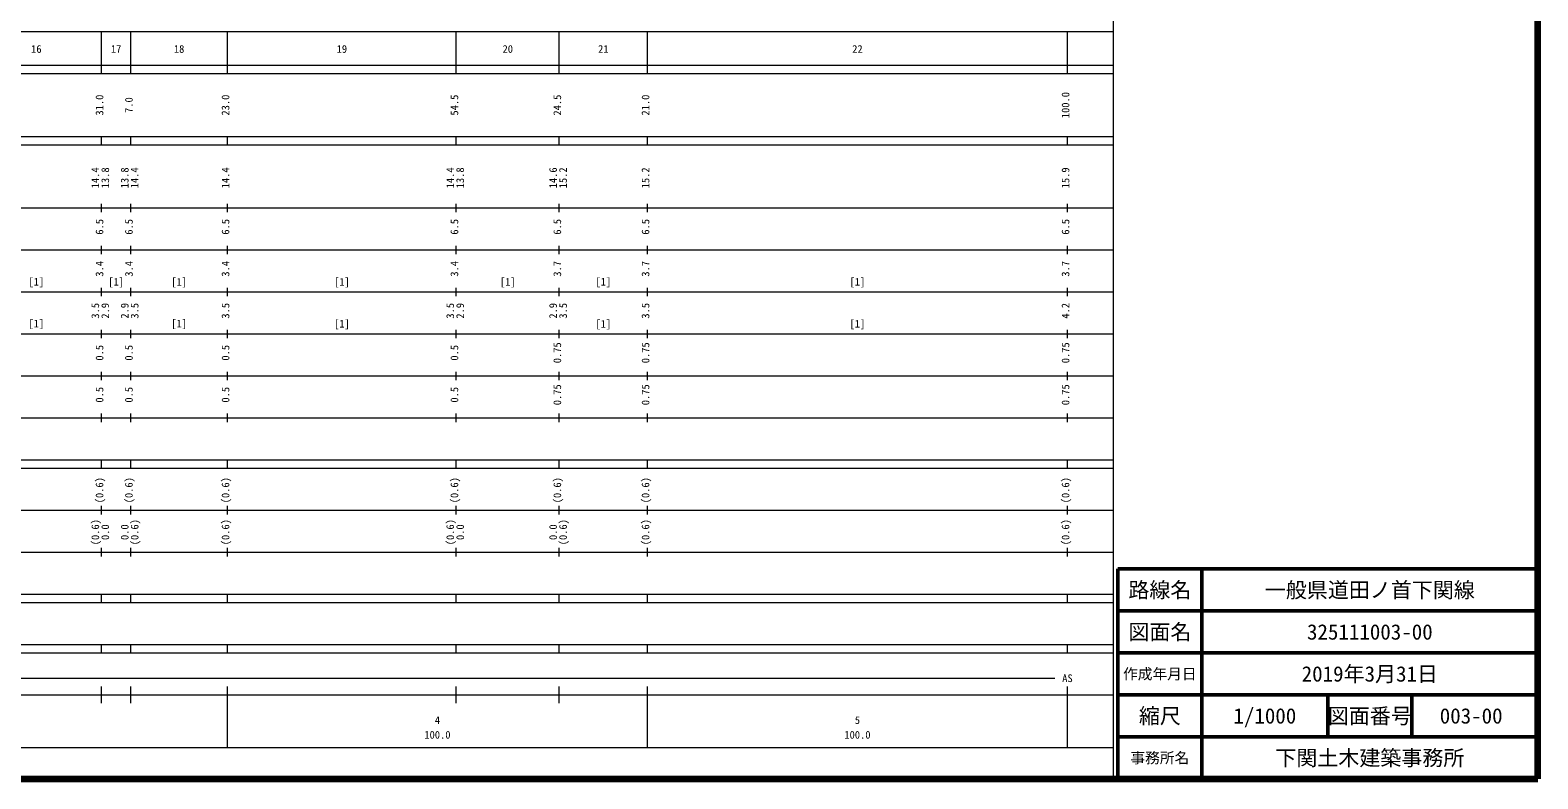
# Model space of a CAD drawing. Units: millimetres on the paper, enlarged 1000 times. Extents: x 40000 to 680000, y 20000 to 380000.
# Drawn here: x 321031 to 680000, y 20000 to 198357 of the extents above; entities that cross this region are included whole.
import ezdxf
from ezdxf.enums import TextEntityAlignment as Align

# ---------------------------------------------------------------- set-up
doc = ezdxf.new("R2010")
doc.units = ezdxf.units.MM
doc.header["$LTSCALE"] = 1000
for name, color, linetype, lineweight in [('M-TTL', 2, 'Continuous', 140), ('M-TTL-BAND', 7, 'Continuous', 13), ('M-TTL-FRAM', 2, 'Continuous', 50), ('M-TTL-LINE', 7, 'Continuous', 50)]:
    doc.layers.add(name, color=color, linetype=linetype, lineweight=lineweight)
doc.layers.add('M-TTL-TXT', color=7, linetype='Continuous')
doc.styles.add('ＭＳ ゴシック', font='')
doc.styles.get('ＭＳ ゴシック').set_extended_font_data('MS Gothic')

msp = doc.modelspace()

# ---------------------------------------------------------------- linework, layer by layer
at = {"layer": 'M-TTL'}
for p, q in [((680000, 20000), (680000, 380000)), ((40000, 20000), (680000, 20000))]:
    msp.add_line(p, q, dxfattribs=at)
at = {"layer": 'M-TTL-BAND'}
for p, q in [((579000, 20000), (579000, 370000)), ((68000, 198000), (579000, 198000)), ((338000, 188000), (338000, 198000)), ((345000, 188000), (345000, 198000)), ((368000, 188000), (368000, 198000)), ((422500, 188000), (422500, 198000)), ((447000, 188000), (447000, 198000)), ((468000, 188000), (468000, 198000)), ((568000, 188000), (568000, 198000)), ((40000, 190000), (579000, 190000)), ((40000, 188000), (579000, 188000)), ((40000, 173000), (579000, 173000)), ((338000, 171000), (338000, 173000)), ((345000, 171000), (345000, 173000)), ((368000, 171000), (368000, 173000)), ((422500, 171000), (422500, 173000)), ((447000, 171000), (447000, 173000)), ((468000, 171000), (468000, 173000)), ((568000, 171000), (568000, 173000)), ((40000, 171000), (579000, 171000)), ((40000, 156000), (579000, 156000)), ((338000, 155000), (338000, 157000)), ((345000, 155000), (345000, 157000)), ((368000, 155000), (368000, 157000)), ((422500, 155000), (422500, 157000)), ((447000, 155000), (447000, 157000)), ((468000, 155000), (468000, 157000)), ((568000, 155000), (568000, 157000)), ((46000, 146000), (579000, 146000)), ((338000, 145000), (338000, 147000)), ((345000, 145000), (345000, 147000)), ((368000, 145000), (368000, 147000)), ((422500, 145000), (422500, 147000)), ((447000, 145000), (447000, 147000)), ((468000, 145000), (468000, 147000)), ((568000, 145000), (568000, 147000)), ((338000, 135000), (338000, 137000)), ((345000, 135000), (345000, 137000)), ((368000, 135000), (368000, 137000)), ((422500, 135000), (422500, 137000)), ((447000, 135000), (447000, 137000)), ((468000, 135000), (468000, 137000)), ((568000, 135000), (568000, 137000)), ((52000, 136000), (579000, 136000)), ((46000, 126000), (579000, 126000)), ((338000, 125000), (338000, 127000)), ((345000, 125000), (345000, 127000)), ((368000, 125000), (368000, 127000)), ((422500, 125000), (422500, 127000)), ((447000, 125000), (447000, 127000)), ((468000, 125000), (468000, 127000)), ((568000, 125000), (568000, 127000)), ((52000, 116000), (579000, 116000)), ((338000, 115000), (338000, 117000)), ((345000, 115000), (345000, 117000)), ((368000, 115000), (368000, 117000)), ((422500, 115000), (422500, 117000)), ((447000, 115000), (447000, 117000)), ((468000, 115000), (468000, 117000)), ((568000, 115000), (568000, 117000)), ((46000, 106000), (579000, 106000)), ((338000, 105000), (338000, 107000)), ((345000, 105000), (345000, 107000)), ((368000, 105000), (368000, 107000)), ((422500, 105000), (422500, 107000)), ((447000, 105000), (447000, 107000)), ((468000, 105000), (468000, 107000)), ((568000, 105000), (568000, 107000)), ((40000, 96000), (579000, 96000)), ((40000, 94000), (579000, 94000)), ((338000, 94000), (338000, 96000)), ((345000, 94000), (345000, 96000)), ((368000, 94000), (368000, 96000)), ((422500, 94000), (422500, 96000)), ((447000, 94000), (447000, 96000)), ((468000, 94000), (468000, 96000)), ((568000, 94000), (568000, 96000)), ((49000, 84000), (579000, 84000)), ((338000, 83000), (338000, 85000)), ((345000, 83000), (345000, 85000)), ((368000, 83000), (368000, 85000)), ((422500, 83000), (422500, 85000)), ((447000, 83000), (447000, 85000)), ((468000, 83000), (468000, 85000)), ((568000, 83000), (568000, 85000)), ((40000, 74000), (579000, 74000)), ((338000, 73000), (338000, 75000)), ((345000, 73000), (345000, 75000)), ((368000, 73000), (368000, 75000)), ((422500, 73000), (422500, 75000)), ((447000, 73000), (447000, 75000)), ((468000, 73000), (468000, 75000)), ((568000, 73000), (568000, 75000)), ((40000, 64000), (579000, 64000)), ((40000, 62000), (579000, 62000)), ((338000, 62000), (338000, 64000)), ((345000, 62000), (345000, 64000)), ((368000, 62000), (368000, 64000)), ((422500, 62000), (422500, 64000)), ((447000, 62000), (447000, 64000)), ((468000, 62000), (468000, 64000)), ((568000, 62000), (568000, 64000)), ((40000, 52000), (579000, 52000)), ((338000, 50000), (338000, 52000)), ((345000, 50000), (345000, 52000)), ((368000, 50000), (368000, 52000)), ((422500, 50000), (422500, 52000)), ((447000, 50000), (447000, 52000)), ((468000, 50000), (468000, 52000)), ((568000, 50000), (568000, 52000)), ((40000, 50000), (579000, 50000)), ((71000, 44000), (565000, 44000)), ((40000, 40000), (579000, 40000)), ((338000, 38000), (338000, 42000)), ((345000, 38000), (345000, 42000)), ((368000, 27500), (368000, 42000)), ((422500, 38000), (422500, 42000)), ((447000, 38000), (447000, 42000)), ((468000, 27500), (468000, 42000)), ((568000, 27500), (568000, 42000)), ((68000, 27500), (579000, 27500))]:
    msp.add_line(p, q, dxfattribs=at)
at = {"layer": 'M-TTL-FRAM'}
for p, q in [((680000, 70000), (580000, 70000)), ((580000, 70000), (580000, 20000))]:
    msp.add_line(p, q, dxfattribs=at)
at = {"layer": 'M-TTL-LINE'}
for p, q in [((600000, 70000), (600000, 20000)), ((680000, 60000), (580000, 60000)), ((680000, 50000), (580000, 50000)), ((680000, 40000), (580000, 40000)), ((630000, 40000), (630000, 30000)), ((650000, 40000), (650000, 30000)), ((680000, 30000), (580000, 30000))]:
    msp.add_line(p, q, dxfattribs=at)

# ---------------------------------------------------------------- texts
at = {"layer": 'M-TTL-BAND', "style": 'ＭＳ ゴシック'}
for s, p in [('16', (322500, 192405)), ('17', (341500, 192405)), ('18', (356500, 192405)), ('19', (395250, 192405)), ('20', (434750, 192405)), ('21', (457500, 192405)), ('22', (518000, 192405)), ('[1]', (322500, 136957)), ('[1]', (341500, 136949)), ('[1]', (356500, 136940)), ('[1]', (395250, 136935)), ('[1]', (434750, 136945)), ('[1]', (457500, 136968)), ('[1]', (518000, 136951)), ('[1]', (322500, 127007)), ('[1]', (356500, 127007)), ('[1]', (395250, 126959)), ('[1]', (457500, 126925)), ('[1]', (518000, 126956)), ('AS', (568000, 42500)), ('4', (418000, 32523)), ('5', (518000, 32523)), ('100.0', (418000, 29033)), ('100.0', (518000, 29033))]:
    msp.add_text(s, height=1833, dxfattribs=at).set_placement(p, align=Align.BOTTOM_CENTER)
for s, p in [('100.0', (569000, 180500)), ('31.0', (339000, 180500)), ('7.0', (346000, 180500)), ('23.0', (369000, 180500)), ('54.5', (423500, 180500)), ('24.5', (448000, 180500)), ('21.0', (469000, 180500)), ('14.4', (338000, 163174)), ('13.8', (340370, 163174)), ('13.8', (345000, 163174)), ('14.4', (347370, 163174)), ('14.4', (369000, 163174)), ('14.4', (422500, 163174)), ('13.8', (424870, 163174)), ('14.6', (447000, 163174)), ('15.2', (449370, 163174)), ('15.2', (469000, 163174)), ('15.9', (569000, 163174)), ('6.5', (339000, 151500)), ('6.5', (346000, 151500)), ('6.5', (369000, 151500)), ('6.5', (423500, 151500)), ('6.5', (448000, 151500)), ('6.5', (469000, 151500)), ('6.5', (569000, 151500)), ('3.4', (339000, 141500)), ('3.4', (346000, 141500)), ('3.4', (369000, 141500)), ('3.4', (423500, 141500)), ('3.7', (448000, 141500)), ('3.7', (469000, 141500)), ('3.7', (569000, 141500)), ('3.5', (338000, 131500)), ('2.9', (340370, 131500)), ('2.9', (345000, 131500)), ('3.5', (347370, 131500)), ('3.5', (369000, 131500)), ('3.5', (422500, 131500)), ('2.9', (424870, 131500)), ('2.9', (447000, 131500)), ('3.5', (449370, 131500)), ('3.5', (469000, 131500)), ('4.2', (569000, 131500)), ('0.5', (339000, 121500)), ('0.5', (346000, 121500)), ('0.5', (369000, 121500)), ('0.5', (423500, 121500)), ('0.75', (448000, 121500)), ('0.75', (469000, 121500)), ('0.75', (569000, 121500)), ('0.5', (339000, 111500)), ('0.5', (346000, 111500)), ('0.5', (369000, 111500)), ('0.5', (423500, 111500)), ('0.75', (448000, 111500)), ('0.75', (469000, 111500)), ('0.75', (569000, 111500)), ('(0.6)', (339000, 88764)), ('(0.6)', (346000, 88764)), ('(0.6)', (369000, 88764)), ('(0.6)', (423500, 88764)), ('(0.6)', (448000, 88764)), ('(0.6)', (469000, 88764)), ('(0.6)', (569000, 88764)), ('(0.6)', (338000, 78764)), ('0.0', (340370, 78764)), ('0.0', (345000, 78764)), ('(0.6)', (347370, 78764)), ('(0.6)', (369000, 78764)), ('(0.6)', (422500, 78764)), ('0.0', (424870, 78764)), ('0.0', (447000, 78764)), ('(0.6)', (449370, 78764)), ('(0.6)', (469000, 78764)), ('(0.6)', (569000, 78764))]:
    msp.add_text(s, height=1833, rotation=90, dxfattribs=at).set_placement(p, align=Align.BOTTOM_CENTER)
at = {"layer": 'M-TTL-TXT', "style": 'ＭＳ ゴシック'}
for s, height, p in [('路線名', 3666, (590000, 65000)), ('路線名', 3666, (590000, 65000)), ('一般県道田ノ首下関線', 3666, (640000, 65000)), ('図面名', 3666, (590000, 55000)), ('図面名', 3666, (590000, 55000)), ('325111003-00', 3666, (640000, 55000)), ('作成年月日', 2566, (590000, 45000)), ('作成年月日', 2566, (590000, 45000)), ('2019年3月31日', 3666, (640000, 45000)), ('縮尺', 3666, (590000, 35000)), ('縮尺', 3666, (590000, 35000)), ('1/1000', 3666, (615000, 35000)), ('図面番号', 3666, (640000, 35000)), ('図面番号', 3666, (640000, 35000)), ('003-00', 3666, (664125, 35000)), ('事務所名', 2566, (590000, 25000)), ('事務所名', 2566, (590000, 25000)), ('下関土木建築事務所', 3666, (640000, 25000))]:
    msp.add_text(s, height=height, dxfattribs=at).set_placement(p, align=Align.MIDDLE_CENTER)

doc.saveas('drawing.dxf')
